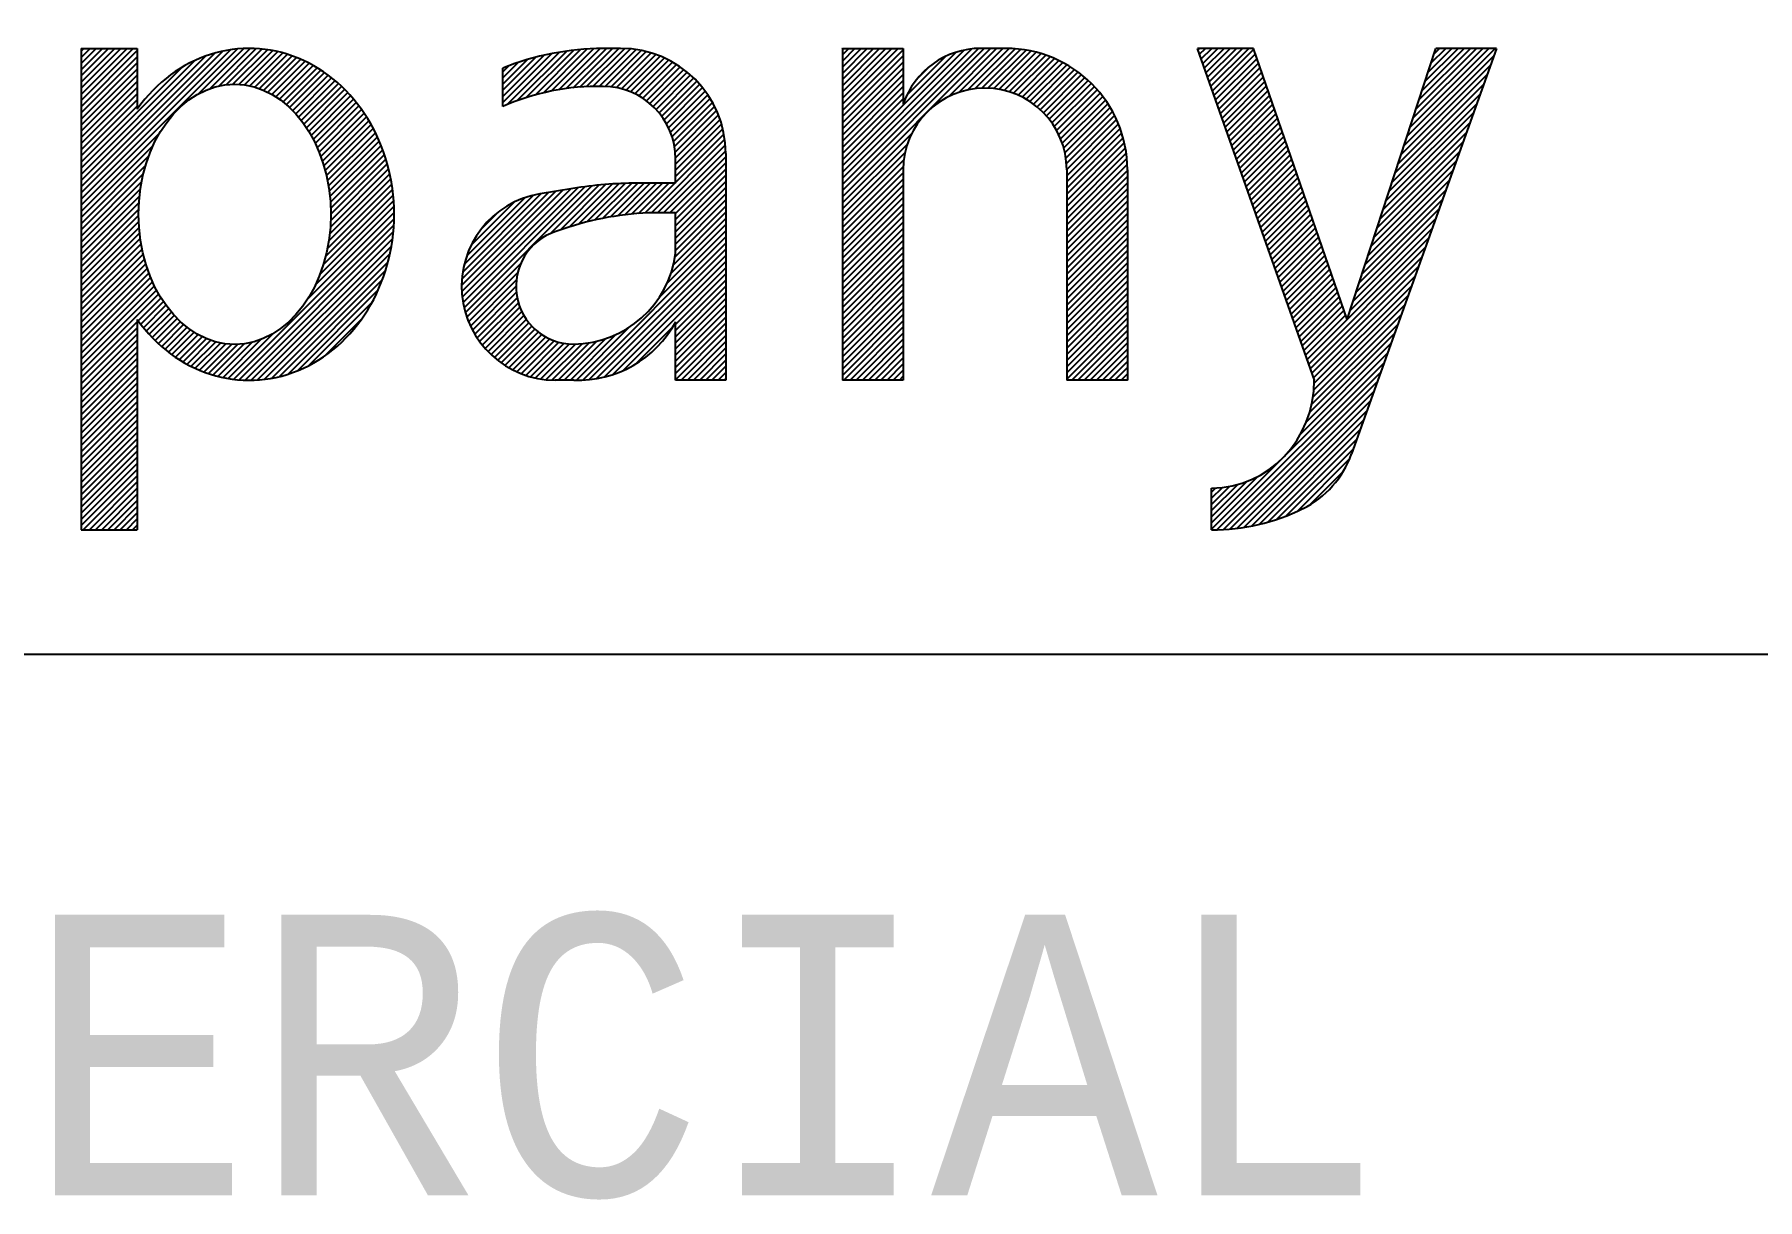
# Model space of a CAD drawing. Extents: x -63 to 400, y -73 to 137.
# Drawn here: x 18.549 to 19.933, y 2.516 to 3.452 of the extents above; entities that cross this region are included whole.
import ezdxf
from ezdxf.enums import TextEntityAlignment as Align

# ---------------------------------------------------------------- set-up
doc = ezdxf.new("R2010")
doc.units = 0
doc.header["$MEASUREMENT"] = 0
doc.layers.add('1', color=7, linetype='Continuous')
doc.styles.get("Standard").update_dxf_attribs({"font": 'monotxt.shx'})

# ---------------------------------------------------------------- blocks, each defined once
blk = doc.blocks.new('*U42', base_point=(19.4946, 3.1743))
at = {"layer": '1', "color": 5, "linetype": 'Continuous'}
blk.add_arc((19.4946, 3.1743), 0.0867, 0, 90, dxfattribs=at)
blk = doc.blocks.new('*U43', base_point=(18.7212, 3.3075))
at = {"layer": '1', "color": 5, "linetype": 'Continuous'}
blk.add_arc((18.7212, 3.3075), 0.1333, 129.3644, 50.6356, dxfattribs=at)
blk = doc.blocks.new('*U44')
at = {"layer": '1', "color": 5, "linetype": 'Continuous'}
blk.add_circle((0, 0), 1, dxfattribs=at)
blk = doc.blocks.new('*X26')
at = {"layer": '1', "color": 5, "linetype": 'Continuous'}
for p, q in [((-0.12035, 0.10875), (-0.09641, 0.13269)), ((-0.12035, 0.11158), (-0.09924, 0.13269)), ((-0.12035, 0.11441), (-0.10207, 0.13269)), ((-0.12035, 0.11724), (-0.1049, 0.13269)), ((-0.12035, 0.12007), (-0.10773, 0.13269)), ((-0.12035, 0.1229), (-0.11056, 0.13269)), ((-0.12035, 0.12572), (-0.11338, 0.13269)), ((-0.12035, 0.12855), (-0.11621, 0.13269)), ((-0.12035, 0.13138), (-0.11904, 0.13269)), ((-0.12035, 0.06067), (-0.04858, 0.13244)), ((-0.12035, 0.0635), (-0.0518, 0.13205)), ((-0.12035, 0.10592), (-0.09461, 0.13167)), ((-0.12035, 0.06633), (-0.05525, 0.13142)), ((-0.12035, 0.06916), (-0.059, 0.1305)), ((-0.12035, 0.07198), (-0.06317, 0.12917)), ((-0.12035, 0.1031), (-0.09461, 0.12884)), ((-0.12035, 0.07481), (-0.06795, 0.12721)), ((-0.06623, 0.11196), (-0.04555, 0.13264)), ((-0.06111, 0.11425), (-0.04267, 0.13269)), ((-0.05712, 0.11541), (-0.03993, 0.1326)), ((-0.0537, 0.116), (-0.03731, 0.13239)), ((-0.05065, 0.11622), (-0.03479, 0.13208)), ((-0.04787, 0.11617), (-0.03237, 0.13168)), ((-0.0453, 0.11592), (-0.03003, 0.13119)), ((-0.0429, 0.11549), (-0.02777, 0.13062)), ((-0.04064, 0.11493), (-0.02558, 0.12998)), ((-0.0385, 0.11423), (-0.02346, 0.12927)), ((-0.03647, 0.11344), (-0.0214, 0.1285)), ((-0.03454, 0.11254), (-0.01941, 0.12767)), ((-0.03269, 0.11156), (-0.01747, 0.12678)), ((-0.12035, 0.10027), (-0.09461, 0.12601)), ((-0.12035, 0.07764), (-0.07393, 0.12406)), ((-0.12035, 0.09744), (-0.09461, 0.12318)), ((-0.12035, 0.09461), (-0.09461, 0.12035)), ((-0.03093, 0.11049), (-0.01558, 0.12584)), ((-0.02924, 0.10935), (-0.01375, 0.12484)), ((-0.02763, 0.10814), (-0.01196, 0.1238)), ((-0.02608, 0.10686), (-0.01023, 0.12271)), ((-0.02459, 0.10552), (-0.00854, 0.12157)), ((-0.02316, 0.10412), (-0.0069, 0.12038)), ((-0.02179, 0.10266), (-0.0053, 0.11915)), ((-0.12035, 0.09178), (-0.09461, 0.11752)), ((-0.12035, 0.08895), (-0.09461, 0.1147)), ((-0.12035, 0.08613), (-0.09461, 0.11187)), ((-0.08764, 0.11318), (-0.08625, 0.11457)), ((-0.02048, 0.10114), (-0.00374, 0.11788)), ((-0.01922, 0.09957), (-0.00222, 0.11657)), ((-0.01802, 0.09794), (-0.00075, 0.11521)), ((-0.01687, 0.09627), (0.00068, 0.11382)), ((-0.01577, 0.09454), (0.00207, 0.11238)), ((-0.01473, 0.09275), (0.00343, 0.11091)), ((-0.12035, 0.0833), (-0.09461, 0.10904)), ((-0.12035, 0.08047), (-0.09461, 0.10621)), ((-0.01373, 0.09092), (0.00474, 0.10939)), ((-0.01279, 0.08904), (0.00601, 0.10784)), ((-0.0119, 0.0871), (0.00725, 0.10624)), ((-0.01106, 0.08511), (0.00844, 0.10461)), ((-0.01027, 0.08307), (0.0096, 0.10294)), ((-0.00954, 0.08097), (0.01072, 0.10122)), ((-0.00886, 0.07882), (0.01179, 0.09947)), ((-0.00824, 0.07661), (0.01283, 0.09768)), ((-0.00768, 0.07434), (0.01382, 0.09585)), ((-0.12035, 0.05784), (-0.08423, 0.09396)), ((-0.12035, 0.05501), (-0.08735, 0.08801)), ((-0.00718, 0.07201), (0.01478, 0.09398)), ((-0.00674, 0.06962), (0.01569, 0.09206)), ((-0.00638, 0.06716), (0.01656, 0.0901)), ((-0.00608, 0.06463), (0.01739, 0.0881)), ((-0.12035, 0.05218), (-0.08934, 0.08319)), ((-0.00586, 0.06202), (0.01817, 0.08606)), ((-0.00572, 0.05933), (0.01891, 0.08396)), ((-0.00572, 0.05368), (0.02024, 0.07964)), ((-0.00567, 0.05655), (0.0196, 0.08183)), ((-0.12035, 0.04936), (-0.09076, 0.07895)), ((-0.12035, 0.04653), (-0.0918, 0.07507)), ((-0.12035, 0.0437), (-0.09258, 0.07146)), ((-0.00661, 0.0443), (0.02185, 0.07276)), ((-0.00617, 0.04757), (0.02137, 0.07511)), ((-0.00588, 0.05069), (0.02083, 0.0774)), ((-0.12035, 0.04087), (-0.09316, 0.06806)), ((-0.12035, 0.03804), (-0.09356, 0.06483)), ((-0.00917, 0.03326), (0.02293, 0.06536)), ((-0.00805, 0.0372), (0.02263, 0.06789)), ((-0.00722, 0.04086), (0.02227, 0.07036)), ((-0.12035, 0.03521), (-0.09382, 0.06175)), ((-0.12035, 0.03239), (-0.09396, 0.05878)), ((-0.12035, 0.02956), (-0.09398, 0.05592)), ((-0.01638, 0.01756), (0.02337, 0.05731)), ((-0.01284, 0.02393), (0.0233, 0.06007)), ((-0.01068, 0.02892), (0.02315, 0.06275)), ((-0.12035, 0.02673), (-0.09392, 0.05316)), ((-0.12035, 0.0239), (-0.09376, 0.05049)), ((-0.12035, 0.02107), (-0.09352, 0.0479)), ((-0.05029, -0.01918), (0.02335, 0.05446)), ((-0.04772, -0.01944), (0.02323, 0.05152)), ((-0.04504, -0.01959), (0.023, 0.04846)), ((-0.12035, 0.01824), (-0.09321, 0.04538)), ((-0.12035, 0.01542), (-0.09283, 0.04294)), ((-0.12035, 0.01259), (-0.09238, 0.04056)), ((-0.04224, -0.01961), (0.02264, 0.04527)), ((-0.03929, -0.01949), (0.02214, 0.04194)), ((-0.12035, 0.00976), (-0.09186, 0.03824)), ((-0.12035, 0.00693), (-0.09129, 0.03599)), ((-0.12035, 0.0041), (-0.09066, 0.03379)), ((-0.12035, 0.00127), (-0.08997, 0.03165)), ((-0.03616, -0.01919), (0.02147, 0.03844)), ((-0.03284, -0.01869), (0.02059, 0.03473)), ((-0.12035, -0.00156), (-0.08922, 0.02957)), ((-0.12035, -0.00438), (-0.08843, 0.02754)), ((-0.12035, -0.00721), (-0.08758, 0.02556)), ((-0.02925, -0.01793), (0.01945, 0.03076)), ((-0.02531, -0.01682), (0.01796, 0.02645)), ((-0.12035, -0.01004), (-0.08667, 0.02363)), ((-0.12035, -0.01287), (-0.08572, 0.02176)), ((-0.12035, -0.0157), (-0.08471, 0.01994)), ((-0.09418, 0.00764), (-0.08366, 0.01817)), ((-0.09296, 0.00603), (-0.08255, 0.01645)), ((-0.02087, -0.01522), (0.01598, 0.02163)), ((-0.01561, -0.01278), (0.01316, 0.01599)), ((-0.09171, 0.00446), (-0.08139, 0.01478)), ((-0.09042, 0.00292), (-0.08017, 0.01317)), ((-0.08908, 0.00143), (-0.0789, 0.01161)), ((-0.08771, -0.00003), (-0.07758, 0.0101)), ((-0.0863, -0.00145), (-0.0762, 0.00865)), ((-0.00839, -0.00839), (0.00839, 0.00839)), ((-0.12035, -0.01853), (-0.09461, 0.00722)), ((-0.12035, -0.02135), (-0.09461, 0.00439)), ((-0.12035, -0.02418), (-0.09461, 0.00156)), ((-0.08485, -0.00282), (-0.07476, 0.00726)), ((-0.08335, -0.00416), (-0.07326, 0.00594)), ((-0.08182, -0.00545), (-0.07169, 0.00467)), ((-0.08024, -0.0067), (-0.07006, 0.00348)), ((-0.07862, -0.00791), (-0.06836, 0.00235)), ((-0.07695, -0.00907), (-0.06658, 0.0013)), ((-0.07524, -0.01018), (-0.06472, 0.00034)), ((-0.05276, -0.01882), (-0.03205, 0.00189)), ((-0.12035, -0.02701), (-0.09461, -0.00127)), ((-0.12035, -0.02984), (-0.09461, -0.0041)), ((-0.12035, -0.03267), (-0.09461, -0.00693)), ((-0.07348, -0.01125), (-0.06277, -0.00054)), ((-0.07167, -0.01227), (-0.06071, -0.00132)), ((-0.06981, -0.01324), (-0.05855, -0.00198)), ((-0.0679, -0.01416), (-0.05626, -0.00252)), ((-0.06593, -0.01502), (-0.05383, -0.00291)), ((-0.06391, -0.01582), (-0.05121, -0.00313)), ((-0.06182, -0.01656), (-0.04838, -0.00313)), ((-0.05966, -0.01724), (-0.04527, -0.00284)), ((-0.05744, -0.01784), (-0.04175, -0.00215)), ((-0.05514, -0.01837), (-0.03759, -0.00082)), ((-0.12035, -0.0355), (-0.09461, -0.00975)), ((-0.12035, -0.03833), (-0.09461, -0.01258)), ((-0.12035, -0.04115), (-0.09461, -0.01541)), ((-0.12035, -0.04398), (-0.09461, -0.01824)), ((-0.12035, -0.04681), (-0.09461, -0.02107)), ((-0.12035, -0.04964), (-0.09461, -0.0239)), ((-0.12035, -0.05247), (-0.09461, -0.02673)), ((-0.12035, -0.0553), (-0.09461, -0.02955)), ((-0.12035, -0.05812), (-0.09461, -0.03238)), ((-0.12035, -0.06095), (-0.09461, -0.03521)), ((-0.12035, -0.06378), (-0.09461, -0.03804)), ((-0.12035, -0.06661), (-0.09461, -0.04087)), ((-0.12035, -0.06944), (-0.09461, -0.0437)), ((-0.12035, -0.07227), (-0.09461, -0.04652)), ((-0.12035, -0.07509), (-0.09461, -0.04935)), ((-0.12035, -0.07792), (-0.09461, -0.05218)), ((-0.12035, -0.08075), (-0.09461, -0.05501)), ((-0.12035, -0.08358), (-0.09461, -0.05784)), ((-0.12035, -0.08641), (-0.09461, -0.06067)), ((-0.11937, -0.08826), (-0.09461, -0.06349)), ((-0.11655, -0.08826), (-0.09461, -0.06632)), ((-0.11372, -0.08826), (-0.09461, -0.06915)), ((-0.11089, -0.08826), (-0.09461, -0.07198)), ((-0.10806, -0.08826), (-0.09461, -0.07481)), ((-0.10523, -0.08826), (-0.09461, -0.07764)), ((-0.1024, -0.08826), (-0.09461, -0.08047)), ((-0.09958, -0.08826), (-0.09461, -0.08329)), ((-0.09675, -0.08826), (-0.09461, -0.08612))]:
    blk.add_line(p, q, dxfattribs=at)
blk = doc.blocks.new('*X27')
at = {"layer": '1', "color": 5, "linetype": 'Continuous'}
for p, q in [((-0.09559, 0.12786), (-0.0727, 0.15074)), ((-0.09129, 0.12933), (-0.06946, 0.15115)), ((-0.08725, 0.13054), (-0.06632, 0.15147)), ((-0.08344, 0.13152), (-0.06325, 0.15171)), ((-0.07981, 0.13233), (-0.06027, 0.15187)), ((-0.07633, 0.13297), (-0.05735, 0.15195)), ((-0.07299, 0.13349), (-0.05451, 0.15197)), ((-0.06976, 0.13389), (-0.05168, 0.15197)), ((-0.06664, 0.13418), (-0.04885, 0.15197)), ((-0.06361, 0.13438), (-0.04606, 0.15193)), ((-0.06068, 0.13449), (-0.04341, 0.15175)), ((-0.05782, 0.13452), (-0.04088, 0.15145)), ((-0.05502, 0.13448), (-0.03847, 0.15103)), ((-0.05237, 0.1343), (-0.03617, 0.15051)), ((-0.102, 0.1271), (-0.07951, 0.1496)), ((-0.102, 0.12993), (-0.08309, 0.14884)), ((-0.102, 0.13276), (-0.08683, 0.14793)), ((-0.102, 0.13559), (-0.09074, 0.14685)), ((-0.102, 0.13842), (-0.09485, 0.14557)), ((-0.102, 0.14124), (-0.09921, 0.14404)), ((-0.10025, 0.12603), (-0.07605, 0.15023)), ((-0.04991, 0.13394), (-0.03395, 0.1499)), ((-0.04759, 0.13343), (-0.03182, 0.1492)), ((-0.04541, 0.13278), (-0.02977, 0.14842)), ((-0.04335, 0.13201), (-0.0278, 0.14756)), ((-0.0414, 0.13114), (-0.02589, 0.14664)), ((-0.03955, 0.13016), (-0.02406, 0.14565)), ((-0.03779, 0.12909), (-0.02229, 0.14459)), ((-0.03612, 0.12793), (-0.02058, 0.14347)), ((-0.03454, 0.12668), (-0.01894, 0.14228)), ((-0.03305, 0.12534), (-0.01735, 0.14104)), ((-0.03164, 0.12392), (-0.01583, 0.13974)), ((-0.03032, 0.12242), (-0.01436, 0.13837)), ((-0.02908, 0.12083), (-0.01295, 0.13695)), ((-0.02793, 0.11915), (-0.0116, 0.13548)), ((-0.02687, 0.11738), (-0.01031, 0.13394)), ((-0.02591, 0.11551), (-0.00908, 0.13234)), ((-0.02505, 0.11354), (-0.00791, 0.13068)), ((-0.0243, 0.11147), (-0.0068, 0.12896)), ((-0.02367, 0.10927), (-0.00576, 0.12718)), ((-0.02317, 0.10694), (-0.00478, 0.12533)), ((-0.02283, 0.10445), (-0.00387, 0.12341)), ((-0.02268, 0.10177), (-0.00303, 0.12142)), ((-0.02267, 0.09895), (-0.00227, 0.11935)), ((-0.02267, 0.09612), (-0.00159, 0.1172)), ((-0.02267, 0.09329), (-0.001, 0.11497)), ((-0.02267, 0.09046), (-0.0005, 0.11264)), ((-0.03381, 0.07649), (-0.0001, 0.11021)), ((-0.03093, 0.07655), (0.00018, 0.10766)), ((-0.0281, 0.07655), (0.00032, 0.10497)), ((-0.02527, 0.07655), (0.00034, 0.10216)), ((-0.02267, 0.07632), (0.00034, 0.09933)), ((-0.02267, 0.07349), (0.00034, 0.09651)), ((-0.12068, 0.03771), (-0.07087, 0.08752)), ((-0.12032, 0.03524), (-0.0675, 0.08806)), ((-0.11984, 0.03289), (-0.0642, 0.08853)), ((-0.11925, 0.03065), (-0.06098, 0.08893)), ((-0.08001, 0.06707), (-0.05781, 0.08927)), ((-0.07563, 0.06862), (-0.05471, 0.08954)), ((-0.07143, 0.06999), (-0.05167, 0.08975)), ((-0.06736, 0.07124), (-0.04868, 0.08992)), ((-0.06346, 0.0723), (-0.04574, 0.09003)), ((-0.05973, 0.0732), (-0.04285, 0.09009)), ((-0.05614, 0.07397), (-0.04, 0.0901)), ((-0.05267, 0.07461), (-0.03718, 0.0901)), ((-0.04931, 0.07514), (-0.03435, 0.0901)), ((-0.04604, 0.07558), (-0.03152, 0.0901)), ((-0.04287, 0.07592), (-0.02869, 0.0901)), ((-0.03978, 0.07619), (-0.02586, 0.0901)), ((-0.03676, 0.07638), (-0.02303, 0.0901)), ((-0.02267, 0.07067), (0.00034, 0.09368)), ((-0.02267, 0.06784), (0.00034, 0.09085)), ((-0.02267, 0.06501), (0.00034, 0.08802)), ((-0.12097, 0.04307), (-0.07766, 0.08639)), ((-0.12091, 0.04031), (-0.07427, 0.08695)), ((-0.12085, 0.04603), (-0.08105, 0.08583)), ((-0.12048, 0.04923), (-0.08444, 0.08527)), ((-0.11979, 0.05274), (-0.08796, 0.08457)), ((-0.11863, 0.05674), (-0.09195, 0.08341)), ((-0.11663, 0.06156), (-0.09678, 0.08141)), ((-0.02288, 0.05631), (0.00034, 0.07954)), ((-0.02267, 0.06218), (0.00034, 0.08519)), ((-0.02267, 0.05935), (0.00034, 0.08236)), ((-0.112, 0.06902), (-0.10424, 0.07678)), ((-0.02473, 0.04881), (0.00034, 0.07388)), ((-0.02359, 0.05277), (0.00034, 0.07671)), ((-0.06538, -0.00033), (0.00034, 0.06539)), ((-0.03002, 0.03787), (0.00034, 0.06822)), ((-0.02657, 0.04414), (0.00034, 0.07105)), ((-0.06233, -0.00011), (0.00034, 0.06256)), ((-0.05906, 0.00034), (0.00034, 0.05974)), ((-0.05549, 0.00107), (0.00034, 0.05691)), ((-0.11857, 0.02851), (-0.09386, 0.05322)), ((-0.11779, 0.02646), (-0.09528, 0.04897)), ((-0.05153, 0.00221), (0.00034, 0.05408)), ((-0.04692, 0.00399), (0.00034, 0.05125)), ((-0.02267, 0.02541), (0.00034, 0.04842)), ((-0.11693, 0.02449), (-0.09588, 0.04555)), ((-0.11599, 0.0226), (-0.09603, 0.04257)), ((-0.11498, 0.02079), (-0.09588, 0.03989)), ((-0.02267, 0.02258), (0.00034, 0.04559)), ((-0.02267, 0.01975), (0.00034, 0.04277)), ((-0.02267, 0.01692), (0.00034, 0.03994)), ((-0.11389, 0.01905), (-0.0955, 0.03744)), ((-0.11273, 0.01738), (-0.09493, 0.03517)), ((-0.11151, 0.01577), (-0.09421, 0.03307)), ((-0.02267, 0.0141), (0.00034, 0.03711)), ((-0.02267, 0.01127), (0.00034, 0.03428)), ((-0.11021, 0.01424), (-0.09335, 0.0311)), ((-0.10886, 0.01277), (-0.09236, 0.02926)), ((-0.10743, 0.01136), (-0.09126, 0.02753)), ((-0.10594, 0.01002), (-0.09004, 0.02592)), ((-0.10439, 0.00875), (-0.08872, 0.02442)), ((-0.06825, -0.00037), (-0.04396, 0.02392)), ((-0.04097, 0.00711), (-0.02408, 0.024)), ((-0.02267, 0.00844), (0.00034, 0.03145)), ((-0.02267, 0.00561), (0.00034, 0.02862)), ((-0.02267, 0.00278), (0.00034, 0.0258)), ((-0.10276, 0.00755), (-0.08728, 0.02302)), ((-0.10107, 0.00641), (-0.08575, 0.02173)), ((-0.09931, 0.00534), (-0.0841, 0.02056)), ((-0.09747, 0.00435), (-0.08233, 0.01949)), ((-0.09556, 0.00344), (-0.08045, 0.01854)), ((-0.09357, 0.0026), (-0.07844, 0.01773)), ((-0.09149, 0.00185), (-0.07628, 0.01706)), ((-0.08932, 0.00119), (-0.07396, 0.01655)), ((-0.08704, 0.00064), (-0.07144, 0.01625)), ((-0.08466, 0.00019), (-0.06866, 0.01619)), ((-0.08216, -0.00013), (-0.06565, 0.01637)), ((-0.07951, -0.00031), (-0.06241, 0.01679)), ((-0.07671, -0.00034), (-0.05887, 0.0175)), ((-0.07388, -0.00034), (-0.05491, 0.01863)), ((-0.07105, -0.00034), (-0.05024, 0.02047)), ((-0.02267, -0.00005), (0.00034, 0.02297)), ((-0.02014, -0.00034), (0.00034, 0.02014)), ((-0.01731, -0.00034), (0.00034, 0.01731)), ((-0.01448, -0.00034), (0.00034, 0.01448)), ((-0.01165, -0.00034), (0.00034, 0.01165)), ((-0.00882, -0.00034), (0.00034, 0.00882)), ((-0.006, -0.00034), (0.00034, 0.006)), ((-0.00317, -0.00034), (0.00034, 0.00317)), ((-0.00034, -0.00034), (0.00034, 0.00034))]:
    blk.add_line(p, q, dxfattribs=at)
blk = doc.blocks.new('*X28')
at = {"layer": '1', "color": 5, "linetype": 'Continuous'}
for p, q in [((-0.13081, 0.08415), (-0.0627, 0.15226)), ((-0.13081, 0.08698), (-0.06553, 0.15226)), ((-0.13081, 0.12658), (-0.10513, 0.15226)), ((-0.13081, 0.12941), (-0.10796, 0.15226)), ((-0.13081, 0.13224), (-0.11079, 0.15226)), ((-0.13081, 0.13507), (-0.11361, 0.15226)), ((-0.13081, 0.13789), (-0.11644, 0.15226)), ((-0.13081, 0.14072), (-0.11927, 0.15226)), ((-0.13081, 0.14355), (-0.1221, 0.15226)), ((-0.13081, 0.14638), (-0.12493, 0.15226)), ((-0.13081, 0.14921), (-0.12776, 0.15226)), ((-0.13081, 0.15204), (-0.13058, 0.15226)), ((-0.13081, 0.08981), (-0.06837, 0.15224)), ((-0.13081, 0.09264), (-0.07141, 0.15204)), ((-0.13081, 0.12375), (-0.10292, 0.15164)), ((-0.13081, 0.09547), (-0.07475, 0.15152)), ((-0.13081, 0.0983), (-0.07856, 0.15054)), ((-0.08197, 0.13016), (-0.05987, 0.15226)), ((-0.07718, 0.13212), (-0.05705, 0.15226)), ((-0.07329, 0.13318), (-0.05424, 0.15224)), ((-0.06989, 0.13375), (-0.05155, 0.1521)), ((-0.06682, 0.134), (-0.04897, 0.15185)), ((-0.06399, 0.134), (-0.0465, 0.15149)), ((-0.06135, 0.13381), (-0.04412, 0.15104)), ((-0.05888, 0.13346), (-0.04183, 0.1505)), ((-0.13081, 0.12092), (-0.10292, 0.14881)), ((-0.13081, 0.11809), (-0.10292, 0.14598)), ((-0.13081, 0.11527), (-0.10292, 0.14315)), ((-0.10138, 0.13055), (-0.08317, 0.14876)), ((-0.09691, 0.13785), (-0.09048, 0.14428)), ((-0.05654, 0.13297), (-0.03962, 0.14988)), ((-0.05432, 0.13236), (-0.03748, 0.14919)), ((-0.05221, 0.13164), (-0.03542, 0.14843)), ((-0.0502, 0.13082), (-0.03342, 0.1476)), ((-0.04828, 0.12991), (-0.03148, 0.14671)), ((-0.04646, 0.12891), (-0.0296, 0.14576)), ((-0.04471, 0.12782), (-0.02778, 0.14475)), ((-0.04305, 0.12666), (-0.02602, 0.14369)), ((-0.04146, 0.12542), (-0.02431, 0.14257)), ((-0.13081, 0.11244), (-0.10292, 0.14032)), ((-0.13081, 0.10961), (-0.10292, 0.1375)), ((-0.13081, 0.10678), (-0.10292, 0.13467)), ((-0.03995, 0.1241), (-0.02265, 0.1414)), ((-0.03851, 0.12271), (-0.02105, 0.14017)), ((-0.03716, 0.12124), (-0.0195, 0.13889)), ((-0.03587, 0.11969), (-0.018, 0.13756)), ((-0.03467, 0.11807), (-0.01655, 0.13618)), ((-0.03354, 0.11637), (-0.01515, 0.13475)), ((-0.13081, 0.10395), (-0.10292, 0.13184)), ((-0.13081, 0.10112), (-0.10292, 0.12901)), ((-0.03249, 0.11459), (-0.01381, 0.13327)), ((-0.03153, 0.11272), (-0.01251, 0.13174)), ((-0.03066, 0.11076), (-0.01126, 0.13016)), ((-0.02988, 0.10871), (-0.01007, 0.12852)), ((-0.02921, 0.10655), (-0.00893, 0.12683)), ((-0.02866, 0.10428), (-0.00785, 0.12509)), ((-0.02823, 0.10188), (-0.00682, 0.12329)), ((-0.02795, 0.09933), (-0.00584, 0.12144)), ((-0.02784, 0.09661), (-0.00493, 0.11952)), ((-0.13081, 0.08133), (-0.09905, 0.11308)), ((-0.02784, 0.09378), (-0.00408, 0.11754)), ((-0.02784, 0.09095), (-0.00329, 0.1155)), ((-0.02784, 0.08813), (-0.00258, 0.11339)), ((-0.02784, 0.0853), (-0.00193, 0.11121)), ((-0.13081, 0.0785), (-0.10102, 0.10829)), ((-0.13081, 0.07567), (-0.10208, 0.1044)), ((-0.02784, 0.08247), (-0.00136, 0.10895)), ((-0.02784, 0.07964), (-0.00088, 0.1066)), ((-0.02784, 0.07681), (-0.00048, 0.10417)), ((-0.13081, 0.07284), (-0.10265, 0.101)), ((-0.13081, 0.07001), (-0.10289, 0.09793)), ((-0.13081, 0.06718), (-0.10292, 0.09507)), ((-0.02784, 0.07398), (-0.00019, 0.10163)), ((-0.02784, 0.07116), (-0.00001, 0.09899)), ((-0.02784, 0.06833), (0.00005, 0.09621)), ((-0.13081, 0.06435), (-0.10292, 0.09224)), ((-0.13081, 0.06153), (-0.10292, 0.08941)), ((-0.02784, 0.0655), (0.00005, 0.09339)), ((-0.02784, 0.06267), (0.00005, 0.09056)), ((-0.02784, 0.05984), (0.00005, 0.08773)), ((-0.13081, 0.0587), (-0.10292, 0.08658)), ((-0.13081, 0.05587), (-0.10292, 0.08376)), ((-0.13081, 0.05304), (-0.10292, 0.08093)), ((-0.02784, 0.05701), (0.00005, 0.0849)), ((-0.02784, 0.05419), (0.00005, 0.08207)), ((-0.02784, 0.05136), (0.00005, 0.07924)), ((-0.13081, 0.05021), (-0.10292, 0.0781)), ((-0.13081, 0.04738), (-0.10292, 0.07527)), ((-0.13081, 0.04456), (-0.10292, 0.07244)), ((-0.02784, 0.04853), (0.00005, 0.07642)), ((-0.02784, 0.0457), (0.00005, 0.07359)), ((-0.13081, 0.04173), (-0.10292, 0.06961)), ((-0.13081, 0.0389), (-0.10292, 0.06679)), ((-0.13081, 0.03607), (-0.10292, 0.06396)), ((-0.02784, 0.04287), (0.00005, 0.07076)), ((-0.02784, 0.04004), (0.00005, 0.06793)), ((-0.02784, 0.03721), (0.00005, 0.0651)), ((-0.13081, 0.03324), (-0.10292, 0.06113)), ((-0.13081, 0.03041), (-0.10292, 0.0583)), ((-0.13081, 0.02759), (-0.10292, 0.05547)), ((-0.02784, 0.03439), (0.00005, 0.06227)), ((-0.02784, 0.03156), (0.00005, 0.05944)), ((-0.02784, 0.02873), (0.00005, 0.05662)), ((-0.13081, 0.02476), (-0.10292, 0.05264)), ((-0.13081, 0.02193), (-0.10292, 0.04982)), ((-0.02784, 0.0259), (0.00005, 0.05379)), ((-0.02784, 0.02307), (0.00005, 0.05096)), ((-0.02784, 0.02024), (0.00005, 0.04813)), ((-0.13081, 0.0191), (-0.10292, 0.04699)), ((-0.13081, 0.01627), (-0.10292, 0.04416)), ((-0.13081, 0.01344), (-0.10292, 0.04133)), ((-0.02784, 0.01742), (0.00005, 0.0453)), ((-0.02784, 0.01459), (0.00005, 0.04247)), ((-0.02784, 0.01176), (0.00005, 0.03965)), ((-0.13081, 0.01061), (-0.10292, 0.0385)), ((-0.13081, 0.00779), (-0.10292, 0.03567)), ((-0.13081, 0.00496), (-0.10292, 0.03284)), ((-0.02784, 0.00893), (0.00005, 0.03682)), ((-0.02784, 0.0061), (0.00005, 0.03399)), ((-0.13081, 0.00213), (-0.10292, 0.03002)), ((-0.13016, -0.00005), (-0.10292, 0.02719)), ((-0.12733, -0.00005), (-0.10292, 0.02436)), ((-0.02784, 0.00327), (0.00005, 0.03116)), ((-0.02784, 0.00045), (0.00005, 0.02833)), ((-0.0255, -0.00005), (0.00005, 0.0255)), ((-0.1245, -0.00005), (-0.10292, 0.02153)), ((-0.12167, -0.00005), (-0.10292, 0.0187)), ((-0.11884, -0.00005), (-0.10292, 0.01587)), ((-0.02268, -0.00005), (0.00005, 0.02268)), ((-0.01985, -0.00005), (0.00005, 0.01985)), ((-0.01702, -0.00005), (0.00005, 0.01702)), ((-0.11601, -0.00005), (-0.10292, 0.01305)), ((-0.11319, -0.00005), (-0.10292, 0.01022)), ((-0.01419, -0.00005), (0.00005, 0.01419)), ((-0.01136, -0.00005), (0.00005, 0.01136)), ((-0.00853, -0.00005), (0.00005, 0.00853)), ((-0.11036, -0.00005), (-0.10292, 0.00739)), ((-0.10753, -0.00005), (-0.10292, 0.00456)), ((-0.1047, -0.00005), (-0.10292, 0.00173)), ((-0.0057, -0.00005), (0.00005, 0.0057)), ((-0.00288, -0.00005), (0.00005, 0.00288)), ((-0.00005, -0.00005), (0.00005, 0.00005))]:
    blk.add_line(p, q, dxfattribs=at)
blk = doc.blocks.new('*X29')
at = {"layer": '1', "color": 5, "linetype": 'Continuous'}
for p, q in [((-0.05896, 0.20125), (-0.05831, 0.2019)), ((-0.05822, 0.19916), (-0.05549, 0.2019)), ((-0.05749, 0.19707), (-0.05266, 0.2019)), ((-0.05675, 0.19498), (-0.04983, 0.2019)), ((-0.05602, 0.19289), (-0.047, 0.2019)), ((-0.05528, 0.19079), (-0.04417, 0.2019)), ((-0.05454, 0.1887), (-0.04134, 0.2019)), ((-0.05381, 0.18661), (-0.03852, 0.2019)), ((-0.05307, 0.18452), (-0.03569, 0.2019)), ((-0.05233, 0.18243), (-0.0333, 0.20146)), ((-0.0516, 0.18034), (-0.03257, 0.19936)), ((0.03557, 0.15719), (0.07689, 0.19851)), ((0.03695, 0.1614), (0.07745, 0.2019)), ((0.03832, 0.1656), (0.07462, 0.2019)), ((0.0397, 0.16981), (0.07179, 0.2019)), ((0.04108, 0.17402), (0.06896, 0.2019)), ((0.04246, 0.17822), (0.06614, 0.2019)), ((0.04384, 0.18243), (0.06331, 0.2019)), ((0.04521, 0.18663), (0.06048, 0.2019)), ((0.04659, 0.19084), (0.05765, 0.2019)), ((0.04797, 0.19505), (0.05482, 0.2019)), ((0.04935, 0.19925), (0.05199, 0.2019)), ((-0.05086, 0.17824), (-0.03185, 0.19726)), ((-0.05012, 0.17615), (-0.03112, 0.19515)), ((-0.04939, 0.17406), (-0.0304, 0.19305)), ((-0.04865, 0.17197), (-0.02967, 0.19095)), ((0.03419, 0.15298), (0.07531, 0.19411)), ((-0.04791, 0.16988), (-0.02894, 0.18884)), ((-0.04718, 0.16778), (-0.02822, 0.18674)), ((-0.04644, 0.16569), (-0.02749, 0.18464)), ((-0.0457, 0.1636), (-0.02677, 0.18253)), ((0.03143, 0.14457), (0.07216, 0.1853)), ((0.03281, 0.14878), (0.07374, 0.1897)), ((-0.04497, 0.16151), (-0.02604, 0.18043)), ((-0.04423, 0.15942), (-0.02532, 0.17833)), ((-0.04349, 0.15732), (-0.02459, 0.17622)), ((-0.04276, 0.15523), (-0.02387, 0.17412)), ((0.02868, 0.13616), (0.06901, 0.17649)), ((0.03006, 0.14036), (0.07058, 0.18089)), ((-0.04202, 0.15314), (-0.02314, 0.17202)), ((-0.04128, 0.15105), (-0.02242, 0.16992)), ((-0.04055, 0.14896), (-0.02169, 0.16781)), ((0.02592, 0.12775), (0.06586, 0.16768)), ((0.0273, 0.13195), (0.06743, 0.17208)), ((-0.03981, 0.14687), (-0.02097, 0.16571)), ((-0.03907, 0.14477), (-0.02024, 0.16361)), ((-0.03834, 0.14268), (-0.01952, 0.1615)), ((-0.0376, 0.14059), (-0.01879, 0.1594)), ((0.02317, 0.11933), (0.0627, 0.15887)), ((0.02454, 0.12354), (0.06428, 0.16327)), ((-0.03686, 0.1385), (-0.01807, 0.1573)), ((-0.03613, 0.13641), (-0.01734, 0.15519)), ((-0.03539, 0.13431), (-0.01662, 0.15309)), ((-0.03465, 0.13222), (-0.01589, 0.15099)), ((0.02179, 0.11513), (0.06113, 0.15446)), ((-0.03392, 0.13013), (-0.01517, 0.14888)), ((-0.03318, 0.12804), (-0.01444, 0.14678)), ((-0.03244, 0.12595), (-0.01371, 0.14468)), ((-0.03171, 0.12386), (-0.01299, 0.14257)), ((0.01903, 0.10671), (0.05797, 0.14566)), ((0.02041, 0.11092), (0.05955, 0.15006)), ((-0.03097, 0.12176), (-0.01226, 0.14047)), ((-0.03024, 0.11967), (-0.01154, 0.13837)), ((-0.0295, 0.11758), (-0.01081, 0.13626)), ((0.01628, 0.0983), (0.05482, 0.13685)), ((0.01765, 0.10251), (0.0564, 0.14125)), ((-0.02876, 0.11549), (-0.01009, 0.13416)), ((-0.02803, 0.1134), (-0.00936, 0.13206)), ((-0.02729, 0.1113), (-0.00864, 0.12995)), ((-0.02655, 0.10921), (-0.00791, 0.12785)), ((0.01352, 0.08989), (0.05167, 0.12804)), ((0.0149, 0.09409), (0.05325, 0.13244)), ((-0.02582, 0.10712), (-0.00719, 0.12575)), ((-0.02508, 0.10503), (-0.00646, 0.12365)), ((-0.02434, 0.10294), (-0.00574, 0.12154)), ((-0.02361, 0.10084), (-0.00501, 0.11944)), ((0.01076, 0.08148), (0.04852, 0.11923)), ((0.01214, 0.08568), (0.05009, 0.12363)), ((-0.02287, 0.09875), (-0.00429, 0.11734)), ((-0.02213, 0.09666), (-0.00356, 0.11523)), ((-0.0214, 0.09457), (-0.00284, 0.11313)), ((-0.02066, 0.09248), (-0.00211, 0.11103)), ((-0.00887, 0.05901), (0.04694, 0.11482)), ((-0.01992, 0.09039), (-0.00139, 0.10892)), ((-0.01919, 0.08829), (-0.00066, 0.10682)), ((-0.01845, 0.0862), (0.00006, 0.10472)), ((-0.00814, 0.05692), (0.04537, 0.11042)), ((-0.0074, 0.05482), (0.04379, 0.10601)), ((-0.01771, 0.08411), (0.00079, 0.10261)), ((-0.01698, 0.08202), (0.00152, 0.10051)), ((-0.01624, 0.07993), (0.00224, 0.09841)), ((-0.0155, 0.07783), (0.00297, 0.0963)), ((-0.00666, 0.05273), (0.04221, 0.10161)), ((-0.00593, 0.05064), (0.04064, 0.09721)), ((-0.01477, 0.07574), (0.00369, 0.0942)), ((-0.01403, 0.07365), (0.00442, 0.0921)), ((-0.01329, 0.07156), (0.00514, 0.08999)), ((-0.01256, 0.06947), (0.00587, 0.08789)), ((-0.00575, 0.04516), (0.03748, 0.0884)), ((-0.00558, 0.04816), (0.03906, 0.0928)), ((-0.01182, 0.06738), (0.00659, 0.08579)), ((-0.01108, 0.06528), (0.00732, 0.08368)), ((-0.01035, 0.06319), (0.00804, 0.08158)), ((-0.00961, 0.0611), (0.00877, 0.07948)), ((-0.00676, 0.0385), (0.03433, 0.07959)), ((-0.00612, 0.04196), (0.03591, 0.08399)), ((-0.00775, 0.03468), (0.03276, 0.07518)), ((-0.0118, 0.02497), (0.0296, 0.06637)), ((-0.00928, 0.03032), (0.03118, 0.07078)), ((-0.05015, -0.01904), (0.02645, 0.05756)), ((-0.01938, 0.01457), (0.02803, 0.06197)), ((-0.04723, -0.01894), (0.02488, 0.05316)), ((-0.04419, -0.01874), (0.0233, 0.04875)), ((-0.04105, -0.01842), (0.02172, 0.04435)), ((-0.03777, -0.01798), (0.02015, 0.03995)), ((-0.03435, -0.01738), (0.01857, 0.03554)), ((-0.03075, -0.0166), (0.01699, 0.03114)), ((-0.02693, -0.01562), (0.01542, 0.02673)), ((-0.02285, -0.01436), (0.01384, 0.02233)), ((-0.01842, -0.01276), (0.01227, 0.01792)), ((-0.05275, -0.01881), (-0.02105, 0.01289)), ((-0.0135, -0.01067), (0.01058, 0.0134)), ((-0.05275, -0.01598), (-0.03132, 0.00545)), ((-0.05275, -0.01316), (-0.03653, 0.00306)), ((-0.05275, -0.01033), (-0.04075, 0.00167)), ((-0.05275, -0.0075), (-0.04443, 0.00082)), ((-0.05275, -0.00467), (-0.04776, 0.00032)), ((-0.05275, -0.00184), (-0.05082, 0.00009)), ((-0.00764, -0.00764), (0.00764, 0.00764))]:
    blk.add_line(p, q, dxfattribs=at)

msp = doc.modelspace()

# ---------------------------------------------------------------- linework, layer by layer
at = {"layer": '1', "color": 5, "linetype": 'Continuous'}
for p, q in [((18.5861, 3.4408), (18.5861, 3.0541)), ((18.5861, 3.4408), (18.6312, 3.4408)), ((18.6312, 3.4408), (18.6312, 3.3921)), ((19.0197, 3.4408), (19.0056, 3.4408)), ((19.198, 3.4408), (19.198, 3.1743)), ((19.198, 3.4408), (19.2468, 3.4408)), ((19.2468, 3.4408), (19.2468, 3.3961)), ((19.3294, 3.4408), (19.3091, 3.4408)), ((19.5772, 3.1743), (19.4833, 3.4408)), ((19.5284, 3.4408), (19.4833, 3.4408)), ((19.6035, 3.2231), (19.5284, 3.4408)), ((19.6035, 3.2231), (19.6748, 3.4408)), ((19.7236, 3.4408), (19.607, 3.115)), ((19.7236, 3.4408), (19.6748, 3.4408)), ((18.9251, 3.3941), (18.9251, 3.425)), ((19.0639, 3.3325), (19.0639, 3.3519)), ((19.1042, 3.3563), (19.1042, 3.1743)), ((19.2468, 3.3432), (19.2468, 3.1743)), ((19.3782, 3.3432), (19.3782, 3.1743)), ((19.427, 3.3432), (19.427, 3.1743)), ((18.9812, 3.3283), (18.9549, 3.3239)), ((19.0639, 3.3325), (19.0328, 3.3325)), ((18.978, 3.2972), (18.9676, 3.2938)), ((19.0639, 3.3088), (19.0514, 3.3088)), ((19.0639, 3.2759), (19.0639, 3.3088)), ((18.6312, 3.223), (18.6312, 3.0541)), ((19.0639, 3.1743), (19.0639, 3.2212)), ((18.982, 3.1743), (18.9672, 3.1743)), ((19.1042, 3.1743), (19.0639, 3.1743)), ((19.2468, 3.1743), (19.198, 3.1743)), ((19.427, 3.1743), (19.3782, 3.1743)), ((19.4946, 3.0541), (19.4946, 3.0876)), ((18.5861, 3.0541), (18.6312, 3.0541)), ((14.4702, 2.954), (21.5, 2.954))]:
    msp.add_line(p, q, dxfattribs=at)
for centre, radius, start, end in [((19.0071, 3.2194), 0.2214, 90.3921, 111.7538), ((19.0197, 3.3563), 0.0845, 0, 90), ((19.3091, 3.3751), 0.0657, 90, 161.3916), ((19.3294, 3.3432), 0.0976, 0, 90), ((19.002, 3.2192), 0.1911, 88.9233, 113.7479), ((19.0056, 3.3519), 0.0583, 0, 90), ((19.3125, 3.3432), 0.0657, 0, 180), ((18.9672, 3.2496), 0.0753, 99.4246, 270), ((19.0328, 3.0175), 0.315, 90, 99.4246), ((19.0514, 3.0726), 0.2362, 90, 108.0793), ((18.982, 3.2496), 0.0464, 108.0793, 270), ((18.981, 3.2868), 0.0836, 270.6589, 352.5539), ((18.9854, 3.2634), 0.0892, 267.8339, 331.7328), ((19.5329, 3.1415), 0.0788, 296.5886, 340.3106), ((19.4962, 3.2147), 0.1606, 269.4132, 296.5886)]:
    msp.add_arc(centre, radius, start, end, dxfattribs=at)

# ---------------------------------------------------------------- block references
at = {"layer": '1', "color": 5}
for name, p, yscale, rotation in [('*U43', (18.7212, 3.3075), 0.87376402, 90), ('*U42', (19.4946, 3.1743), 0.95246812, 270)]:
    msp.add_blockref(name, p, dxfattribs=dict(at, yscale=yscale, rotation=rotation))
at = {"layer": '1', "xscale": 1.75, "yscale": 1.75, "zscale": 1.75}
for name, p in [('*X26', (18.7967, 3.2086)), ('*X27', (19.1036, 3.1749)), ('*X28', (19.4269, 3.1744)), ('*X29', (19.5869, 3.0875))]:
    msp.add_blockref(name, p, dxfattribs=at)
at = {"layer": '1', "color": 5, "xscale": 0.1044685, "yscale": 0.077276517, "zscale": 0.1044685, "rotation": 90}
msp.add_blockref('*U44', (18.7095, 3.3075), dxfattribs=at)

# ---------------------------------------------------------------- texts
at = {"layer": '1', "color": 5, "linetype": 'Continuous', "width": 0.933182}
msp.add_text('LARGE COMMERCIAL', height=0.22541, dxfattribs=at).set_placement((18.1769, 2.5193), align=Align.CENTER)

doc.saveas('drawing.dxf')
